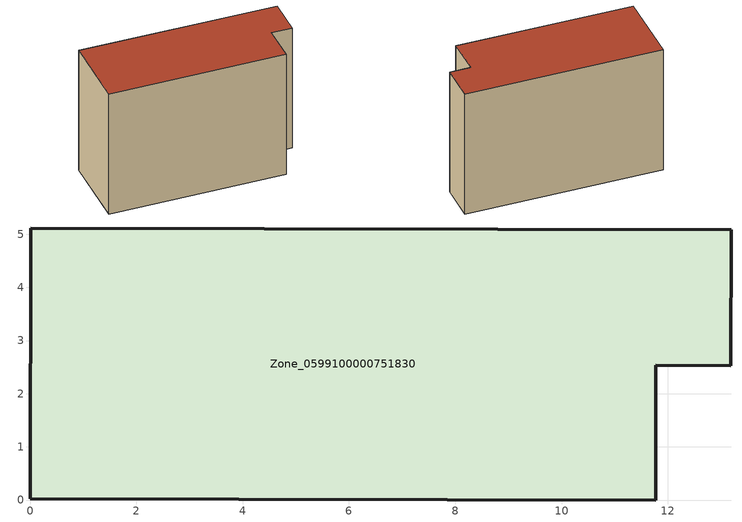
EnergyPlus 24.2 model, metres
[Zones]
Zone_0599100000751830
 floor ground (C_G): 0.01,5.12 13.2,5.09 13.18,2.52 11.78,2.53 11.77,0 0,0.02 z0
 wall outside (C_F): 13.2,5.09 0.01,5.12 0,0.02 11.77,0 11.78,2.53 13.18,2.52 13.2,5.09 z0:9.02
 roof outside (C_R): 0.01,5.12 0,0.02 11.77,0 11.78,2.53 13.18,2.52 13.2,5.09 z9.02
[BUILDING]
Pand.0599100000751830: North Axis=0; Terrain=City; Loads Convergence Tolerance Value=0.04; Temperature Convergence Tolerance Value=0.4; Solar Distribution=FullExterior; Maximum Number of Warmup Days=25; Minimum Number of Warmup Days=1
[Site:Location]
Rotterdam.The.Hague.AP_ZH_NLD Design_Conditions: Latitude=51.96; Longitude=4.45; Time Zone=1; Elevation=-4.5
[SITE:GROUNDTEMPERATURE:BUILDINGSURFACE]
18, 18, 18, 18, 18, 18, 18, 18, 18, 18, 18, 18
[MATERIAL] Thermal Absorptance=0.9; Solar Absorptance=0.7; Visible Absorptance=0.7
Name | Roughness | Thickness | Conductivity | Density | Specific Heat
G.TI.2006-2014 | MediumSmooth | 0.15 | 0.06 | 540 | 1210
F.TI.2006-2014 | Rough | 0.3 | 0.12 | 1920 | 840
R.TI.2006-2014 | MediumRough | 0.2 | 0.08 | 1500 | 1000
[CONSTRUCTION]
C_G: G.TI.2006-2014
C_F: F.TI.2006-2014
C_R: R.TI.2006-2014
[ZONE]
Zone_0599100000751830: Type=1; Multiplier=1; Ceiling Height=Autocalculate; Volume=Autocalculate; Floor Area=autocalculate; Part of Total Floor Area=Yes
[ZONEINFILTRATION:DESIGNFLOWRATE]
Infil_Zone_0599100000751830: Zone or ZoneList or Space or SpaceList=Zone_0599100000751830; Schedule=AlwaysOn; Design Flow Rate Calculation Method=Flow/Area; Flow Rate per Floor Area=0.0015; Constant Term Coefficient=1; Temperature Term Coefficient=0; Velocity Term Coefficient=0; Velocity Squared Term Coefficient=0
[HVACTEMPLATE:ZONE:IDEALLOADSAIRSYSTEM]
Zone_0599100000751830: Maximum Heating Supply Air Temperature=50; Minimum Cooling Supply Air Temperature=13; Maximum Heating Supply Air Humidity Ratio=0.0156; Minimum Cooling Supply Air Humidity Ratio=0.0077; Heating Limit=NoLimit; Cooling Limit=NoLimit; Dehumidification Control Type=ConstantSensibleHeatRatio; Cooling Sensible Heat Ratio=0.7; Dehumidification Setpoint=60; Humidification Control Type=None; Humidification Setpoint=30; Outdoor Air Method=None; Outdoor Air Flow Rate per Person=0.00944; Outdoor Air Flow Rate per Zone Floor Area=0; Outdoor Air Flow Rate per Zone=0; Demand Controlled Ventilation Type=None; Outdoor Air Economizer Type=NoEconomizer; Heat Recovery Type=None; Sensible Heat Recovery Effectiveness=0.7; Latent Heat Recovery Effectiveness=0.65
[ZONECONTROL:THERMOSTAT]
ThermostatControl_Zone_0599100000751830: Zone or ZoneList=Zone_0599100000751830; Control Type Schedule=DualSetpointControlType; Control 1=Thermostat_Zone_0599100000751830; Temperature Difference Between Cutout And Setpoint=0
[THERMOSTATSETPOINT:DUALSETPOINT]
Thermostat_Zone_0599100000751830: Heating Setpoint Temperature Schedule=HeatingSetpoint_Zone_0599100000751830; Cooling Setpoint Temperature Schedule=CoolingSetpoint_Zone_0599100000751830
[SCHEDULE:COMPACT]
HeatingSetpoint_Zone_0599100000751830: Through: 12/31, For: AllDays, Until: 24:00, 21
CoolingSetpoint_Zone_0599100000751830: Through: 12/31, For: AllDays, Until: 24:00, 24
DualSetpointControlType: Through: 12/31, For: AllDays, Until: 24:00, 4
AlwaysOn: Through: 12/31, For: AllDays, Until: 24:00, 1
